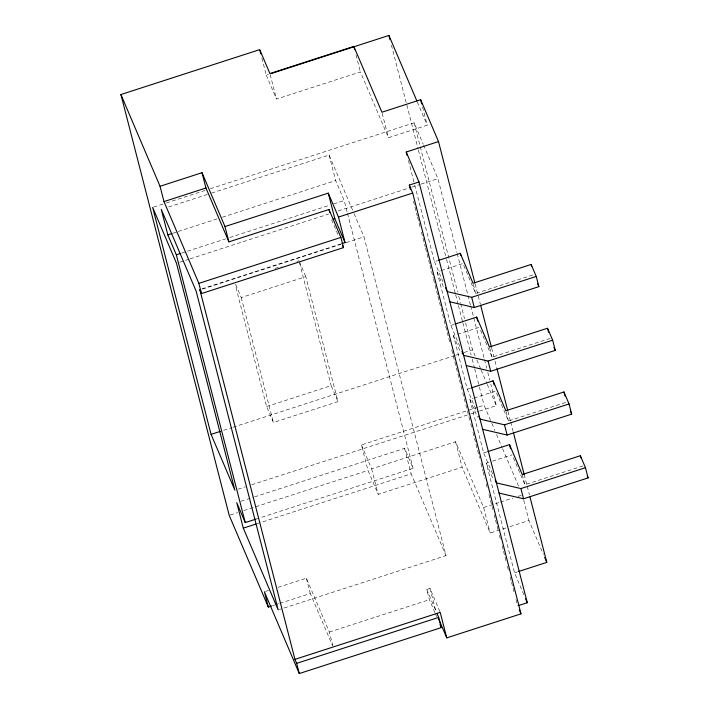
<?xml version="1.0" encoding="UTF-8"?>
<svg xmlns="http://www.w3.org/2000/svg" width="709" height="709" viewBox="0 0 709 709"><rect width="100%" height="100%" fill="white"/><g stroke="black" fill="none" stroke-linecap="round" stroke-linejoin="round"><path stroke-width="0.53" stroke-dasharray="3.54 2.66" d="M261.896 58.129L266.274 75.136L268.365 74.454M266.274 75.136L276.475 99.065L360.402 71.919L388.47 137.732L427.208 125.209L422.555 107.139M153.711 207.063L165.259 203.323M166.314 202.987L205.158 190.411M210.405 188.718L414.1 122.817L423.202 144.14M168.609 206.984L207.418 194.434M211.619 193.07L329.109 155.058L353.649 212.611M173.076 233.172L177.268 231.808M178.322 231.471L217.131 218.913M222.378 217.22L335.667 180.565L344.175 200.514L347.206 212.292M181.584 253.113L225.639 238.862M229.831 237.506L329.49 205.264M333.682 203.908L344.175 200.514M179.634 262.224L189.081 259.166M190.127 258.829L328.728 213.994M338.175 210.936L410.626 187.495M411.672 187.149L420.074 184.437M421.128 184.101L437.923 178.659L456.933 252.537M201.897 288.891L340.763 243.967M202.437 289.104L340.905 244.304M346.152 242.611L363.983 236.841L446.023 555.617L279.231 609.58M275.048 268.445L281.296 266.424M296.911 261.373L298.994 260.699M235.716 284.575L241.246 297.541L305.801 276.661L337.963 401.622L273.408 422.502L266.602 406.549L235.273 284.788M414.73 185.031L434.449 261.692L437.55 260.69M459.795 346.391L450.862 325.449L437.081 271.893L440.174 270.891M441.211 270.554L462.897 263.535M463.748 265.529L475.659 293.455L533.762 274.658M450.862 325.449L453.955 324.447M475.774 409.146L467.266 389.206L453.485 335.649L456.587 334.648M457.615 334.311L479.302 327.292M266.602 406.549L331.156 385.661L337.963 401.622M223.672 430.292L232.073 427.58M233.119 427.235L454.664 355.563M455.71 355.218L463.066 352.843M464.111 352.506L472.513 349.785L475.11 355.883M480.578 330.288L492.064 357.212L550.166 338.415M467.266 389.206L470.368 388.204M492.604 473.904L483.671 452.962L469.89 399.406L472.992 398.405M474.02 398.068L495.715 391.049M505.898 527.948L490.194 533.026L462.126 467.204L378.198 494.359L367.998 470.421L361.43 444.915L477.795 407.276M478.841 406.931L484.087 405.238L491.399 422.378M238.038 489.201L245.394 486.826M251.686 484.788L470.085 414.127M471.139 413.79L478.486 411.406M479.532 411.069L496.335 405.637L490.823 384.225M240.936 501.29L253.521 497.213M254.575 496.876L404.582 448.345L413.09 468.286L259.928 517.836M496.566 393.043L508.477 420.969L566.571 402.171M361.43 444.915L371.64 468.853L455.559 441.707L483.635 507.52L490.194 533.026M230.257 514.982L237.612 512.607M243.923 510.56L367.998 470.421M255.736 519.192L258.882 518.173M256.942 523.729L411.14 473.842L446.023 555.617M483.671 452.962L486.773 451.961M523.88 594.762L514.521 572.828L486.294 463.163L491.461 461.488M492.498 461.16L512.12 454.806M513.396 457.801L524.882 484.726L582.984 465.928M483.635 507.52L499.34 502.442M500.386 502.105L512.944 498.037M518.182 496.344L521.319 495.334M265.45 591.43L268.596 590.42M278.034 587.362L306.359 578.198L329.331 632.047L333.265 647.352M510.09 526.592L528.932 520.495L543.395 554.403M272.531 605.716L274.631 605.034M275.677 604.697L278.823 603.678M279.878 603.341L310.294 593.495L332.397 645.323M434.918 612.647L429.388 599.681L426.765 589.48L429.991 588.435L440.2 612.372M329.331 632.047L429.388 599.681M514.521 572.828L517.641 571.808M417.309 102.007L427.208 125.209M423.636 145.15L437.923 178.659M476.847 359.942L480.746 369.079M481.172 370.098L486.808 383.294M487.243 384.313L496.335 405.637M434.449 261.692L442.957 281.641M437.081 271.893L443.887 287.845M491.824 423.388L494.838 430.452M496.557 434.484L502.149 447.592M502.584 448.602L518.926 486.923M453.485 335.649L460.717 352.603M469.89 399.406L477.547 417.353M486.294 463.163L493.526 480.117M354.083 213.622L363.983 236.841M331.599 219.693L338.406 235.645M299.42 261.701L305.801 276.661M426.765 589.48L436.124 611.415M435.344 613.639L436.62 616.635M475.154 283.99L480.392 304.338M491.691 348.234L493.889 356.804M494.997 361.085L496.646 367.51M507.945 411.406L510.427 421.049M510.702 422.121L513.183 431.754M524.199 474.578L526.955 485.293M527.23 486.356L529.437 494.926M473.302 284.274L475.659 293.455M489.706 348.03L492.064 357.212M506.111 411.787L508.477 420.969M522.258 474.525L524.882 484.726M523.738 500.306L528.932 520.495M457.208 253.609L470.439 304.994M470.714 306.066L484.212 358.524M484.486 359.596L486.693 368.166M487.792 372.447L489.724 379.935M414.1 122.817L457.633 291.975M458.741 296.256L460.389 302.681M460.664 303.753L464.528 318.74M465.627 323.02L472.513 349.785M391.403 45.092L418.159 149.067M418.434 150.14L446.298 258.395M446.573 259.467L455.4 293.765M455.674 294.838L458.156 304.48M458.431 305.552L462.569 321.629M462.844 322.701L471.122 354.863M472.221 359.144L474.427 367.723M474.702 368.795L479.116 385.944M479.39 387.017L484.087 405.238M408.419 160.544L414.455 183.968M413.444 201.143L417.3 216.13M417.574 217.202L420.056 226.836M421.43 232.197L425.294 247.184M425.568 248.256L429.698 264.315M429.973 265.388L433.279 278.238M433.553 279.302L437.692 295.369M437.967 296.433L450.091 343.546M451.739 349.971L462.49 391.731M462.764 392.804L470.484 422.786M470.758 423.849L471.582 427.066M472.956 432.419L479.576 458.111M480.95 463.464L482.882 470.962M483.157 472.034L484.805 478.46M486.188 483.813L487.562 489.166M488.944 494.519L492.799 509.514M494.173 514.867L495.281 519.148M495.556 520.22L498.037 529.853M499.411 535.206L500.793 540.559M502.167 545.912L503.266 550.193M503.541 551.265L506.022 560.908M507.405 566.261L508.778 571.614M510.161 576.966L511.26 581.247M511.535 582.319L514.016 591.953M515.948 599.451L517.597 605.876M382.186 113.298L388.47 137.732M356.024 54.912L360.402 71.919M455.559 441.707L462.126 467.204M347.481 213.365L413.09 468.286M329.109 155.058L335.667 180.565M404.582 448.345L411.14 473.842M429.991 588.435L436.008 611.814M270.191 74.622L276.475 99.065M371.64 468.853L378.198 494.359M299.544 262.835L331.156 385.661M241.246 297.541L273.408 422.502M306.359 578.198L310.294 593.495"/><path stroke-width="1.06" d="M271.485 606.053L268.339 607.072L229.202 515.328L120.911 94.536L259.707 49.63L269.916 73.568L353.835 46.413L381.912 112.235L420.641 99.703L438.508 141.587L474.879 282.926M271.512 73.435L388.922 35.45L416.883 100.997M120.911 94.536L160.048 186.281L202.012 172.704L224.983 226.561L228.918 241.858L328.976 209.492L340.887 237.418L343.511 247.618L201.498 293.561L199.796 289.573L294.953 659.361L296.654 663.349L299.278 673.55L441.299 627.607L438.676 617.397L436.974 613.409M160.048 186.281L163.992 201.586L205.947 188.009L228.918 241.858M407.055 155.227L406.23 152.027L438.508 141.587M255.736 519.192L245.243 522.586L236.735 502.646L243.302 528.143L278.185 609.926L196.145 291.142L161.262 209.368L167.829 234.865L172.021 233.509M224.983 226.561L328.267 193.14L338.477 217.078L345.035 242.584L341.809 243.621M167.829 234.865L176.337 254.815L180.529 253.45M410.414 189.365L409.306 185.084L418.992 181.947L527.283 602.739L518.563 605.557M338.477 217.078L412.709 193.061L521 613.852L446.759 637.87L438.685 618.922M333.212 219.17L334.825 218.647L345.035 242.584M163.992 201.586L198.866 283.361L340.887 237.418M438.587 260.354L460.274 253.335L473.036 283.254L531.13 264.457L536.234 276.43L538.867 286.631L474.312 307.511L449.843 301.812M447.211 291.612L471.68 297.31L536.234 276.43M454.992 324.11L476.678 317.091L489.44 347.011L547.543 328.214L552.648 340.187L555.271 350.388L490.717 371.268L466.247 365.569M211.069 434.369L234.892 490.22L176.479 263.243L152.657 207.4L211.069 434.369L220.517 431.311M461.922 351.38L463.624 355.369L488.093 361.067L552.648 340.187M471.396 387.867L493.092 380.848L505.845 410.768L563.947 391.971L569.052 403.944L571.676 414.145L507.121 435.025L482.652 429.326M478.752 416.13L480.028 419.125L504.498 424.824L569.052 403.944M243.302 528.143L255.887 524.075M487.801 451.624L509.496 444.605L522.258 474.525L580.352 455.727L585.457 467.692L588.089 477.901L523.534 498.781L499.056 493.083M495.157 479.887L496.433 482.882L520.902 488.581L585.457 467.692M518.687 571.472L546.799 562.379L529.986 497.071M294.953 659.361L440.2 612.372L446.759 637.87M296.654 663.349L438.676 617.397M537.59 283.635L538.867 286.631M553.995 347.392L555.271 350.388M570.399 411.149L571.676 414.145M587.238 475.899L588.089 477.901M406.23 152.027L418.992 181.947M409.306 185.084L412.709 193.061M445.509 287.624L446.785 290.61M544.672 557.398L546.799 562.379M525.582 598.75L527.283 602.739M519.298 609.864L521 613.852M342.66 245.615L343.511 247.618M440.023 624.611L441.299 627.607M299.278 673.55L264.395 591.776L268.339 607.072M531.13 264.457L531.661 266.495M547.8 329.233L548.589 332.299M563.947 391.971L565.002 396.056M580.352 455.727L580.884 457.766M480.667 305.411L491.417 347.162M496.92 368.583L507.671 410.343M513.458 432.827L524.199 474.578M471.68 297.31L474.312 307.511M488.093 361.067L490.717 371.268M504.498 424.824L507.121 435.025M520.902 488.581L523.534 498.781M460.274 253.335L460.797 255.382M476.678 317.091L477.733 321.177M493.092 380.848L494.138 384.934M509.496 444.605L510.542 448.691M420.641 99.703L421.74 103.957M388.922 35.45L390.03 39.739M353.835 46.413L354.66 49.603M328.267 193.14L334.825 218.647M328.976 209.492L329.765 212.549M259.981 50.694L260.797 53.884M202.012 172.704L205.947 188.009M198.866 283.361L201.498 293.561M176.337 254.815L245.243 522.586"/></g></svg>
